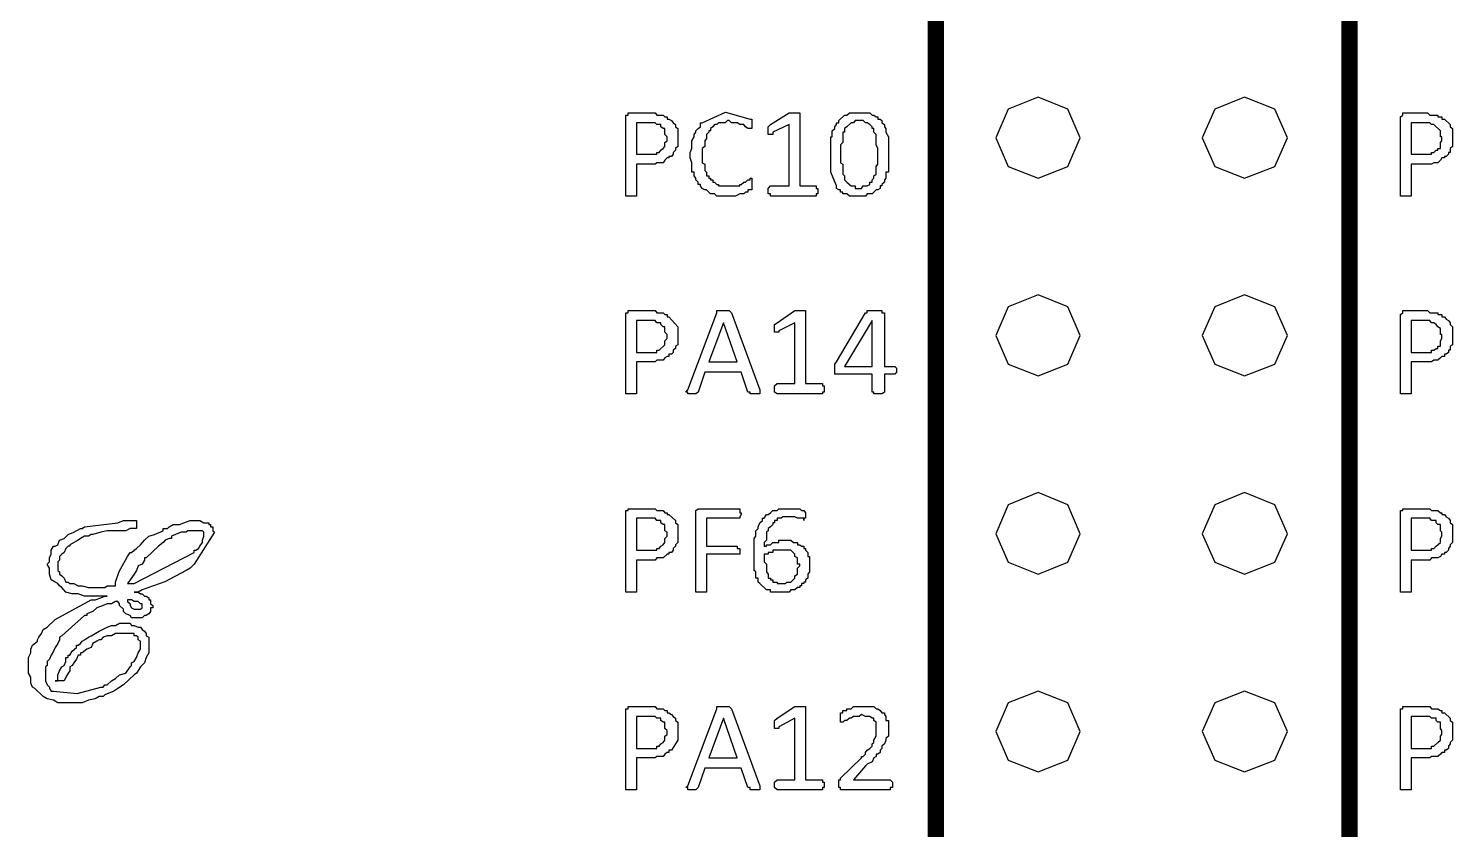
# Model space of a CAD drawing. Extents: x 0.35 to 4.98, y 3.96 to 9.44.
# Drawn here: x 3.186 to 4.062, y 4.852 to 5.344 of the extents above; entities that cross this region are included whole.
import ezdxf

# ---------------------------------------------------------------- set-up
doc = ezdxf.new("R2010")
doc.units = 0
doc.layers.get('0').update_dxf_attribs({"linetype": 'CONTINUOUS'})

msp = doc.modelspace()

# ---------------------------------------------------------------- linework, layer by layer
at = {"color": 94, "const_width": 0.01017}
for points in [[(3.74457, 4.36746), (3.74457, 7.40457)], [(3.99908, 4.36746), (3.99908, 7.40457)]]:
    msp.add_lwpolyline(points, dxfattribs=at)
at = {"color": 22, "const_width": 0.08893}
for points in [[(3.80806, 5.27729), (3.80806, 5.27729)], [(3.9356, 5.27729), (3.9356, 5.27729)], [(3.80806, 5.15582), (3.80806, 5.15582)], [(3.9356, 5.15582), (3.9356, 5.15582)], [(3.80806, 5.03429), (3.80806, 5.03429)], [(3.9356, 5.03429), (3.9356, 5.03429)], [(3.80806, 4.91233), (3.80806, 4.91233)], [(3.9356, 4.91233), (3.9356, 4.91233)]]:
    msp.add_lwpolyline(points, dxfattribs=at)
at = {"color": 146}
for points in [[(3.83344, 5.27681), (3.82585, 5.29449), (3.80746, 5.30171), (3.78901, 5.29449), (3.78147, 5.27681), (3.78901, 5.25922), (3.80746, 5.25196), (3.82585, 5.25922), (3.83344, 5.27681)], [(3.96094, 5.27681), (3.95313, 5.29449), (3.93446, 5.30171), (3.91618, 5.29449), (3.90847, 5.27681), (3.91618, 5.25922), (3.93446, 5.25196), (3.95313, 5.25922), (3.96094, 5.27681)], [(3.83344, 5.15533), (3.82585, 5.17296), (3.80746, 5.18018), (3.78901, 5.17296), (3.78147, 5.15533), (3.78901, 5.13769), (3.80746, 5.13043), (3.82585, 5.13769), (3.83344, 5.15533)], [(3.96094, 5.15533), (3.95313, 5.17296), (3.93446, 5.18018), (3.91618, 5.17296), (3.90847, 5.15533), (3.91618, 5.13769), (3.93446, 5.13043), (3.95313, 5.13769), (3.96094, 5.15533)], [(3.83344, 5.03331), (3.82585, 5.05122), (3.80746, 5.05871), (3.78901, 5.05122), (3.78147, 5.03331), (3.78901, 5.0159), (3.80746, 5.00846), (3.82585, 5.0159), (3.83344, 5.03331)], [(3.96094, 5.03331), (3.95313, 5.05122), (3.93446, 5.05871), (3.91618, 5.05122), (3.90847, 5.03331), (3.91618, 5.0159), (3.93446, 5.00846), (3.95313, 5.0159), (3.96094, 5.03331)], [(3.83344, 4.91183), (3.82585, 4.92947), (3.80746, 4.93668), (3.78901, 4.92947), (3.78147, 4.91183), (3.78901, 4.89421), (3.80746, 4.88693), (3.82585, 4.89421), (3.83344, 4.91183)], [(3.96094, 4.91183), (3.95313, 4.92947), (3.93446, 4.93668), (3.91618, 4.92947), (3.90847, 4.91183), (3.91618, 4.89421), (3.93446, 4.88693), (3.95313, 4.89421), (3.96094, 4.91183)]]:
    msp.add_lwpolyline(points, dxfattribs=at)
at = {"color": 94}
for points in [[(3.58594, 5.27729), (3.58594, 5.27154), (3.58442, 5.27013), (3.58442, 5.26915), (3.58296, 5.26774), (3.58296, 5.26676), (3.58192, 5.26535), (3.58046, 5.26535), (3.58046, 5.26438), (3.57943, 5.26438), (3.57796, 5.26297), (3.57693, 5.2615), (3.57292, 5.2615), (3.57194, 5.26053), (3.56044, 5.26053), (3.56044, 5.24094), (3.55393, 5.24094), (3.55393, 5.29069), (3.55544, 5.29069), (3.55544, 5.29215), (3.57194, 5.29215), (3.57292, 5.29069), (3.57693, 5.29069), (3.57796, 5.28976), (3.57943, 5.28976), (3.57943, 5.28831), (3.58046, 5.28831), (3.58192, 5.28733), (3.58296, 5.28592), (3.58442, 5.28494), (3.58442, 5.28353), (3.58594, 5.28256), (3.58594, 5.27729)], [(3.71544, 5.26676), (3.71544, 5.25575), (3.71392, 5.25575), (3.71392, 5.25196), (3.71294, 5.25097), (3.71294, 5.24957), (3.71143, 5.2481), (3.71143, 5.24718), (3.71044, 5.24718), (3.71044, 5.24571), (3.70893, 5.24479), (3.70796, 5.24479), (3.70546, 5.24235), (3.70242, 5.24235), (3.70144, 5.24094), (3.69146, 5.24094), (3.68994, 5.24235), (3.68744, 5.24235), (3.68744, 5.24333), (3.68593, 5.24333), (3.68593, 5.24479), (3.68494, 5.24479), (3.68343, 5.24571), (3.68343, 5.24718), (3.67996, 5.25575), (3.67996, 5.27729), (3.68093, 5.27729), (3.68093, 5.28114), (3.68246, 5.28256), (3.68246, 5.28353), (3.68343, 5.28494), (3.68343, 5.28592), (3.68494, 5.28592), (3.68494, 5.28733), (3.68842, 5.29069), (3.68994, 5.29069), (3.69146, 5.2921), (3.70394, 5.2921), (3.70546, 5.29069), (3.70643, 5.29069), (3.70796, 5.28971), (3.70893, 5.28971), (3.70893, 5.28831), (3.71044, 5.28831), (3.71143, 5.28733), (3.71143, 5.28592), (3.71294, 5.28494), (3.71294, 5.28353), (3.71392, 5.28256), (3.71392, 5.28017), (3.71544, 5.27729), (3.71544, 5.26676)], [(4.06244, 5.27636), (4.06244, 5.27154), (4.06099, 5.27013), (4.06099, 5.26774), (4.05994, 5.26774), (4.05994, 5.26676), (4.05843, 5.26535), (4.05746, 5.26535), (4.05746, 5.26438), (4.05593, 5.26438), (4.05496, 5.26297), (4.05344, 5.2615), (4.05094, 5.2615), (4.04947, 5.26053), (4.03694, 5.26053), (4.03694, 5.24094), (4.03043, 5.24094), (4.03043, 5.28971), (4.03196, 5.29069), (4.03196, 5.29215), (4.04699, 5.29215), (4.04844, 5.29069), (4.05344, 5.29069), (4.05344, 5.28971), (4.05593, 5.28971), (4.05593, 5.28831), (4.05746, 5.28831), (4.06099, 5.28494), (4.06099, 5.28353), (4.06244, 5.28256), (4.06244, 5.27636)], [(3.57943, 5.27636), (3.57943, 5.27729), (3.57796, 5.27875), (3.57796, 5.28256), (3.57693, 5.28256), (3.57547, 5.28353), (3.57547, 5.28494), (3.57292, 5.28494), (3.57194, 5.28592), (3.56044, 5.28592), (3.56044, 5.26676), (3.57292, 5.26676), (3.57292, 5.26774), (3.57443, 5.26774), (3.57547, 5.26915), (3.57693, 5.27013), (3.57796, 5.27154), (3.57796, 5.27399), (3.57943, 5.2749), (3.57943, 5.27636)], [(3.70893, 5.26676), (3.70893, 5.27013), (3.70796, 5.27251), (3.70796, 5.27875), (3.70643, 5.28017), (3.70643, 5.28256), (3.70546, 5.28256), (3.70546, 5.28353), (3.70394, 5.28494), (3.70242, 5.28592), (3.70144, 5.28592), (3.69993, 5.28733), (3.69493, 5.28733), (3.69396, 5.28592), (3.69243, 5.28592), (3.68994, 5.28353), (3.68842, 5.28256), (3.68842, 5.28017), (3.68744, 5.28017), (3.68744, 5.27399), (3.68593, 5.27251), (3.68593, 5.2615), (3.68744, 5.26053), (3.68744, 5.25433), (3.68842, 5.25336), (3.68842, 5.25097), (3.68994, 5.24957), (3.69243, 5.24718), (3.69493, 5.24718), (3.69493, 5.24571), (3.69894, 5.24571), (3.69993, 5.24718), (3.70242, 5.24718), (3.70394, 5.2481), (3.70394, 5.24957), (3.70546, 5.24957), (3.70546, 5.25097), (3.70643, 5.25196), (3.70643, 5.25336), (3.70796, 5.25433), (3.70796, 5.25911), (3.70893, 5.26053), (3.70893, 5.26676)], [(4.05593, 5.27636), (4.05593, 5.27729), (4.05496, 5.27729), (4.05496, 5.28114), (4.05094, 5.28494), (4.04947, 5.28494), (4.04844, 5.28592), (4.03694, 5.28592), (4.03694, 5.26676), (4.04947, 5.26676), (4.04947, 5.26774), (4.05094, 5.26774), (4.05246, 5.26915), (4.05344, 5.26915), (4.05344, 5.27013), (4.05496, 5.27013), (4.05496, 5.27399), (4.05593, 5.2749), (4.05593, 5.27636)], [(3.58594, 5.15582), (3.58594, 5.14958), (3.58442, 5.1486), (3.58442, 5.14719), (3.58296, 5.14621), (3.58296, 5.14481), (3.58192, 5.14382), (3.58046, 5.14382), (3.58046, 5.14242), (3.57943, 5.14242), (3.57796, 5.14144), (3.57693, 5.14003), (3.57292, 5.14003), (3.57194, 5.13906), (3.56044, 5.13906), (3.56044, 5.11947), (3.55393, 5.11947), (3.55393, 5.16922), (3.55544, 5.16922), (3.55544, 5.17063), (3.57194, 5.17063), (3.57292, 5.16922), (3.57693, 5.16922), (3.57796, 5.16824), (3.57943, 5.16824), (3.57943, 5.16678), (3.58046, 5.16678), (3.58594, 5.16058), (3.58594, 5.15582)], [(3.63644, 5.12185), (3.63644, 5.11947), (3.63043, 5.11947), (3.63043, 5.12039), (3.62896, 5.12039), (3.62494, 5.13281), (3.60243, 5.13281), (3.59842, 5.12039), (3.59694, 5.11947), (3.59196, 5.11947), (3.59196, 5.12039), (3.59093, 5.12039), (3.59196, 5.12185), (3.60992, 5.16922), (3.60992, 5.17063), (3.61746, 5.17063), (3.61892, 5.16922), (3.63644, 5.12185)], [(3.72043, 5.13379), (3.72043, 5.13281), (3.71946, 5.1314), (3.71294, 5.1314), (3.71294, 5.12039), (3.71143, 5.11947), (3.70643, 5.11947), (3.70643, 5.12039), (3.70546, 5.12039), (3.70546, 5.1314), (3.68246, 5.1314), (3.68246, 5.13764), (3.68343, 5.13906), (3.70144, 5.16922), (3.70242, 5.16922), (3.70242, 5.17063), (3.71143, 5.17063), (3.71143, 5.16922), (3.71294, 5.16922), (3.71294, 5.13618), (3.71946, 5.13618), (3.72043, 5.13519), (3.72043, 5.13379)], [(4.06244, 5.15483), (4.06244, 5.14958), (4.06099, 5.1486), (4.06099, 5.14621), (4.05994, 5.14621), (4.05994, 5.14481), (4.05843, 5.14382), (4.05746, 5.14382), (4.05746, 5.14242), (4.05593, 5.14242), (4.05496, 5.14144), (4.05344, 5.14003), (4.05094, 5.14003), (4.04947, 5.13906), (4.03694, 5.13906), (4.03694, 5.11947), (4.03043, 5.11947), (4.03043, 5.16824), (4.03196, 5.16922), (4.03196, 5.17063), (4.04699, 5.17063), (4.04844, 5.16922), (4.05344, 5.16922), (4.05344, 5.16824), (4.05593, 5.16824), (4.05593, 5.16678), (4.05746, 5.16678), (4.05843, 5.16536), (4.05994, 5.16439), (4.06099, 5.16297), (4.06099, 5.162), (4.06244, 5.16058), (4.06244, 5.15483)], [(3.57943, 5.15483), (3.57943, 5.15582), (3.57796, 5.15722), (3.57796, 5.16058), (3.57693, 5.16058), (3.57547, 5.162), (3.57547, 5.16297), (3.57292, 5.16297), (3.57194, 5.16439), (3.56044, 5.16439), (3.56044, 5.14481), (3.57292, 5.14481), (3.57292, 5.14621), (3.57443, 5.14621), (3.57796, 5.14958), (3.57796, 5.15196), (3.57943, 5.15343), (3.57943, 5.15483)], [(3.61393, 5.16297), (3.60493, 5.13906), (3.62244, 5.13906)], [(3.70546, 5.16439), (3.68842, 5.13618), (3.70546, 5.13618)], [(4.05593, 5.15483), (4.05593, 5.15582), (4.05496, 5.15582), (4.05496, 5.15961), (4.05344, 5.16058), (4.05246, 5.162), (4.05094, 5.16297), (4.04947, 5.16297), (4.04844, 5.16439), (4.03694, 5.16439), (4.03694, 5.14481), (4.04947, 5.14481), (4.04947, 5.14621), (4.05094, 5.14621), (4.05246, 5.14719), (4.05344, 5.14719), (4.05344, 5.1486), (4.05496, 5.1486), (4.05496, 5.15196), (4.05593, 5.15343), (4.05593, 5.15483)], [(3.58594, 5.03429), (3.58594, 5.02806), (3.58442, 5.02664), (3.58442, 5.02567), (3.58296, 5.02425), (3.58296, 5.02328), (3.58192, 5.02186), (3.58046, 5.02186), (3.58046, 5.02089), (3.57943, 5.02089), (3.57693, 5.0185), (3.57292, 5.0185), (3.57194, 5.01708), (3.56044, 5.01708), (3.56044, 4.99744), (3.55393, 4.99744), (3.55393, 5.04769), (3.55544, 5.04769), (3.55544, 5.04861), (3.57194, 5.04861), (3.57292, 5.04769), (3.57693, 5.04769), (3.57796, 5.04622), (3.57943, 5.04622), (3.57943, 5.04531), (3.58046, 5.04531), (3.58442, 5.04144), (3.58442, 5.04004), (3.58594, 5.03906), (3.58594, 5.03429)], [(3.66694, 5.01471), (3.66694, 5.00988), (3.66596, 5.00846), (3.66596, 5.00608), (3.66444, 5.0051), (3.66444, 5.00369), (3.66347, 5.00369), (3.66347, 5.00271), (3.66194, 5.00271), (3.66194, 5.00131), (3.66092, 5.00131), (3.66092, 5.00032), (3.65944, 5.00032), (3.65793, 4.99886), (3.65543, 4.99886), (3.65446, 4.99744), (3.64296, 4.99744), (3.64296, 4.99886), (3.64046, 4.99886), (3.63644, 5.00271), (3.63542, 5.00369), (3.63542, 5.00608), (3.63396, 5.00608), (3.63396, 5.00988), (3.63292, 5.01085), (3.63292, 5.03049), (3.63396, 5.0319), (3.63396, 5.03526), (3.63542, 5.03668), (3.63542, 5.03765), (3.63644, 5.04004), (3.63797, 5.04144), (3.63797, 5.04292), (3.63894, 5.04292), (3.64046, 5.04531), (3.64144, 5.04531), (3.64296, 5.04622), (3.64442, 5.04769), (3.64692, 5.04769), (3.64794, 5.04861), (3.66092, 5.04861), (3.66194, 5.04769), (3.66347, 5.04769), (3.66444, 5.04622), (3.66444, 5.04292), (3.66347, 5.04292), (3.66347, 5.04144), (3.66347, 5.04292), (3.65944, 5.04292), (3.65793, 5.04383), (3.65044, 5.04383), (3.64947, 5.04292), (3.64692, 5.04292), (3.64692, 5.04144), (3.64546, 5.04144), (3.64546, 5.04004), (3.64442, 5.04004), (3.64442, 5.03906), (3.64296, 5.03765), (3.64144, 5.03668), (3.64144, 5.03526), (3.64046, 5.03429), (3.64046, 5.02951), (3.63894, 5.02806), (3.63894, 5.02567), (3.64046, 5.02567), (3.64046, 5.02664), (3.64296, 5.02664), (3.64442, 5.02806), (3.64794, 5.02806), (3.64794, 5.02951), (3.65543, 5.02951), (3.65696, 5.02806), (3.65944, 5.02806), (3.65944, 5.02664), (3.66092, 5.02664), (3.66194, 5.02567), (3.66347, 5.02567), (3.66347, 5.02425), (3.66444, 5.02425), (3.66444, 5.02328), (3.66596, 5.02186), (3.66596, 5.01947), (3.66694, 5.01947), (3.66694, 5.01471)], [(4.06244, 5.03429), (4.06244, 5.02806), (4.06099, 5.02664), (4.06099, 5.02567), (4.05994, 5.02425), (4.05994, 5.02328), (4.05843, 5.02186), (4.05746, 5.02186), (4.05746, 5.02089), (4.05593, 5.02089), (4.05496, 5.01947), (4.05344, 5.0185), (4.04947, 5.0185), (4.04844, 5.01708), (4.03694, 5.01708), (4.03694, 4.99744), (4.03043, 4.99744), (4.03043, 5.04769), (4.03196, 5.04769), (4.03196, 5.04861), (4.04844, 5.04861), (4.04947, 5.04769), (4.05344, 5.04769), (4.05496, 5.04622), (4.05593, 5.04622), (4.05593, 5.04531), (4.05746, 5.04531), (4.05843, 5.04383), (4.05994, 5.04292), (4.06099, 5.04144), (4.06099, 5.04004), (4.06244, 5.03906), (4.06244, 5.03429)], [(3.23492, 4.99507), (3.22092, 4.99507), (3.21696, 4.99647), (3.21343, 4.99647), (3.20942, 4.99744), (3.20692, 5.00032), (3.20546, 5.00131), (3.20443, 5.00271), (3.20296, 5.00369), (3.20047, 5.0051), (3.19943, 5.00846), (3.19943, 5.01226), (3.19792, 5.01471), (3.19943, 5.01611), (3.19943, 5.0185), (3.20047, 5.02089), (3.20047, 5.02328), (3.20193, 5.02567), (3.20296, 5.02567), (3.20443, 5.02664), (3.20546, 5.02951), (3.20844, 5.03049), (3.21094, 5.03288), (3.21446, 5.03429), (3.21843, 5.03668), (3.21946, 5.03668), (3.22092, 5.03765), (3.24143, 5.04004), (3.24496, 5.04144), (3.25293, 5.04144), (3.25293, 5.03668), (3.24897, 5.03668), (3.24642, 5.03526), (3.23492, 5.03526), (3.23096, 5.03429), (3.22597, 5.03288), (3.22493, 5.03288), (3.22342, 5.0319), (3.22092, 5.0319), (3.21843, 5.03049), (3.21696, 5.02951), (3.21197, 5.02664), (3.21197, 5.02567), (3.21094, 5.02567), (3.20942, 5.02425), (3.20844, 5.02186), (3.20692, 5.02089), (3.20546, 5.01947), (3.20546, 5.01708), (3.20443, 5.01611), (3.20443, 5.01085), (3.20546, 5.00988), (3.20546, 5.00846), (3.20692, 5.00749), (3.20844, 5.00608), (3.20942, 5.00369), (3.21094, 5.00369), (3.21197, 5.00271), (3.21446, 5.00271), (3.21696, 5.00131), (3.21946, 5.00131), (3.22342, 5.00032), (3.23346, 5.00032), (3.23492, 5.00131), (3.23996, 5.00131), (3.23996, 5.00369), (3.24224, 5.01019), (3.24744, 5.01947), (3.24897, 5.02186), (3.24994, 5.02186), (3.25146, 5.02328), (3.25293, 5.02425), (3.25543, 5.02664), (3.25792, 5.02951), (3.26042, 5.0319), (3.26394, 5.03288), (3.26942, 5.03526), (3.26942, 5.03668), (3.27192, 5.03668), (3.27294, 5.03765), (3.27544, 5.03906), (3.27946, 5.03906), (3.28196, 5.04004), (3.28592, 5.04144), (3.29194, 5.04144), (3.29443, 5.04004), (3.29742, 5.04004), (3.29742, 5.03906), (3.29844, 5.03906), (3.29844, 5.03765), (3.29997, 5.03765), (3.29997, 5.03526), (3.30094, 5.03429), (3.28847, 5.01471), (3.28592, 5.01226), (3.28342, 5.01085), (3.2704, 5.00379), (3.25646, 4.99886), (3.25396, 4.99744), (3.25146, 4.99744), (3.25396, 4.99744), (3.25543, 4.99647), (3.25646, 4.99647), (3.25792, 4.99507), (3.25896, 4.99507), (3.26042, 4.99408), (3.26042, 4.99268), (3.26144, 4.99268), (3.26144, 4.99029), (3.26297, 4.98931), (3.26297, 4.9879), (3.26144, 4.9879), (3.26144, 4.98551), (3.26042, 4.98406), (3.25896, 4.98313), (3.25792, 4.98313), (3.25646, 4.98167), (3.24994, 4.98167), (3.24897, 4.98313), (3.24642, 4.98406), (3.24496, 4.98551), (3.24496, 4.98693), (3.24246, 4.98931), (3.24246, 4.99029), (3.24143, 4.99169), (3.23996, 4.99169), (3.23747, 4.99029), (3.23492, 4.99029), (3.23242, 4.98931), (3.22846, 4.9879), (3.22597, 4.98551), (3.22244, 4.98406), (3.22244, 4.98313), (3.22092, 4.98313), (3.20692, 4.97065), (3.20546, 4.96972), (3.20546, 4.96826), (3.20443, 4.96588), (3.20296, 4.96349), (3.20193, 4.9611), (3.20047, 4.95871), (3.19943, 4.95632), (3.19792, 4.95486), (3.19792, 4.95247), (3.19694, 4.95156), (3.19694, 4.94293), (3.19792, 4.94054), (3.19943, 4.93907), (3.19943, 4.93815), (3.20047, 4.93668), (3.20193, 4.93668), (3.21636, 4.93511), (3.23096, 4.93907), (3.23242, 4.93907), (3.23346, 4.94054), (3.23492, 4.94054), (3.23747, 4.94293), (3.23996, 4.94433), (3.24246, 4.94672), (3.24642, 4.94769), (3.24897, 4.95156), (3.24994, 4.95247), (3.24994, 4.95394), (3.25146, 4.95486), (3.25293, 4.95725), (3.25396, 4.96013), (3.25543, 4.96251), (3.25543, 4.96733), (3.25396, 4.96826), (3.25396, 4.96972), (3.25293, 4.97065), (3.25146, 4.97065), (3.25146, 4.97211), (3.23996, 4.97211), (3.23747, 4.97065), (3.23492, 4.97065), (3.23242, 4.96972), (3.23096, 4.96826), (3.22993, 4.96826), (3.22846, 4.96733), (3.22597, 4.96588), (3.22493, 4.96349), (3.22244, 4.96251), (3.21946, 4.96013), (3.21843, 4.96013), (3.21843, 4.95871), (3.21696, 4.95871), (3.21593, 4.95632), (3.21446, 4.95394), (3.21343, 4.95247), (3.21197, 4.95156), (3.21197, 4.94917), (3.21094, 4.94769), (3.20942, 4.94531), (3.20844, 4.94293), (3.20296, 4.94293), (3.20443, 4.94293), (3.20443, 4.94672), (3.20546, 4.94917), (3.20692, 4.95156), (3.20844, 4.95247), (3.20942, 4.95486), (3.20942, 4.95725), (3.21094, 4.95725), (3.21094, 4.95871), (3.21197, 4.95871), (3.21343, 4.9611), (3.21593, 4.96349), (3.21593, 4.96496), (3.21696, 4.96496), (3.21843, 4.96588), (3.21946, 4.96733), (3.22092, 4.96826), (3.22342, 4.96972), (3.22493, 4.97065), (3.22993, 4.97353), (3.23492, 4.97592), (3.23747, 4.97689), (3.23996, 4.97689), (3.24246, 4.97831), (3.24897, 4.97831), (3.24994, 4.97689), (3.25146, 4.97689), (3.25396, 4.97592), (3.25543, 4.97592), (3.25646, 4.9745), (3.25792, 4.97353), (3.25896, 4.97211), (3.25896, 4.97065), (3.26042, 4.96972), (3.26042, 4.96013), (3.25896, 4.95725), (3.25792, 4.95394), (3.25543, 4.95156), (3.25293, 4.94769), (3.25146, 4.94672), (3.24496, 4.94054), (3.24143, 4.93815), (3.23893, 4.93668), (3.23346, 4.93431), (3.23242, 4.93338), (3.22993, 4.93338), (3.22743, 4.93192), (3.22342, 4.93099), (3.21946, 4.92953), (3.20443, 4.92953), (3.20193, 4.93099), (3.19792, 4.93192), (3.19542, 4.93338), (3.19043, 4.93815), (3.18896, 4.93907), (3.18793, 4.94146), (3.18793, 4.94531), (3.18647, 4.94769), (3.18647, 4.95725), (3.18793, 4.96013), (3.18793, 4.96251), (3.18896, 4.96496), (3.19194, 4.96733), (3.19194, 4.96826), (3.19293, 4.96972), (3.19444, 4.97211), (3.19542, 4.9745), (3.19792, 4.97592), (3.20296, 4.98074), (3.22493, 4.99268), (3.22743, 4.99268), (3.23096, 4.99408), (3.23346, 4.99507)], [(3.57943, 5.03288), (3.57943, 5.03429), (3.57796, 5.03526), (3.57796, 5.03906), (3.57693, 5.03906), (3.57547, 5.04004), (3.57547, 5.04144), (3.57292, 5.04144), (3.57194, 5.04292), (3.56044, 5.04292), (3.56044, 5.02328), (3.57292, 5.02328), (3.57292, 5.02425), (3.57443, 5.02425), (3.57547, 5.02567), (3.57693, 5.02664), (3.57796, 5.02806), (3.57796, 5.03043), (3.57943, 5.0319), (3.57943, 5.03288)], [(4.05593, 5.03288), (4.05593, 5.03429), (4.05496, 5.03526), (4.05496, 5.03906), (4.05344, 5.03906), (4.05246, 5.04004), (4.05246, 5.04144), (4.04947, 5.04144), (4.04844, 5.04292), (4.03694, 5.04292), (4.03694, 5.02328), (4.04947, 5.02328), (4.04947, 5.02425), (4.05094, 5.02425), (4.05246, 5.02567), (4.05496, 5.02806), (4.05496, 5.03043), (4.05593, 5.0319), (4.05593, 5.03288)], [(3.24744, 5.00271), (3.25146, 5.00271), (3.28847, 5.02186), (3.28847, 5.02328), (3.28944, 5.02328), (3.29096, 5.02425), (3.29194, 5.02567), (3.29346, 5.02806), (3.29346, 5.02951), (3.29443, 5.0319), (3.29443, 5.03429), (3.29346, 5.03526), (3.28444, 5.03526), (3.28342, 5.03429), (3.28043, 5.03429), (3.27696, 5.03288), (3.27447, 5.0319), (3.27447, 5.03049), (3.27294, 5.03049), (3.27046, 5.02951), (3.26942, 5.02806), (3.26644, 5.02567), (3.25896, 5.0185), (3.25792, 5.0185), (3.25792, 5.01708), (3.25646, 5.01471), (3.25396, 5.01372), (3.25293, 5.01085), (3.25146, 5.00846), (3.24897, 5.0051), (3.24744, 5.00271)], [(3.66092, 5.01372), (3.66092, 5.01471), (3.65944, 5.01471), (3.65944, 5.0185), (3.65793, 5.01947), (3.65793, 5.02089), (3.65543, 5.02328), (3.64442, 5.02328), (3.64442, 5.02186), (3.64144, 5.02186), (3.64144, 5.02089), (3.63894, 5.02089), (3.63894, 5.01611), (3.64046, 5.01471), (3.64046, 5.00988), (3.64144, 5.00846), (3.64144, 5.00608), (3.64296, 5.00608), (3.64296, 5.0051), (3.64442, 5.0051), (3.64442, 5.00369), (3.64692, 5.00369), (3.64692, 5.00271), (3.65196, 5.00271), (3.65294, 5.00369), (3.65543, 5.00369), (3.65793, 5.00608), (3.65793, 5.00749), (3.65944, 5.00846), (3.65944, 5.01226), (3.66092, 5.01372)], [(3.24744, 4.99268), (3.24744, 4.99169), (3.24897, 4.99029), (3.24897, 4.98931), (3.24994, 4.9879), (3.25146, 4.98693), (3.25543, 4.98693), (3.25646, 4.9879), (3.25646, 4.99029), (3.25543, 4.99029), (3.25396, 4.99169), (3.25146, 4.99169), (3.24994, 4.99268), (3.24744, 4.99268)], [(3.58594, 4.91233), (3.58594, 4.90657), (3.58192, 4.90033), (3.58046, 4.90033), (3.58046, 4.89893), (3.57943, 4.89893), (3.57796, 4.89794), (3.57693, 4.89654), (3.57292, 4.89654), (3.57194, 4.89556), (3.56044, 4.89556), (3.56044, 4.87597), (3.55393, 4.87597), (3.55393, 4.92572), (3.55544, 4.92572), (3.55544, 4.92714), (3.57194, 4.92714), (3.57292, 4.92572), (3.57693, 4.92572), (3.57796, 4.92475), (3.57943, 4.92475), (3.57943, 4.92333), (3.58046, 4.92333), (3.58192, 4.92236), (3.58296, 4.92096), (3.58442, 4.91997), (3.58442, 4.91851), (3.58594, 4.91758), (3.58594, 4.91233)], [(3.63644, 4.87836), (3.63644, 4.87597), (3.63043, 4.87597), (3.63043, 4.87739), (3.62896, 4.87739), (3.62494, 4.88932), (3.60243, 4.88932), (3.59842, 4.87739), (3.59694, 4.87597), (3.59196, 4.87597), (3.59196, 4.87739), (3.59093, 4.87739), (3.59196, 4.87836), (3.60992, 4.92572), (3.60992, 4.92714), (3.61746, 4.92714), (3.61892, 4.92572), (3.63644, 4.87836)], [(4.06244, 4.91233), (4.06244, 4.90657), (4.06099, 4.90511), (4.06099, 4.90419), (4.05994, 4.90272), (4.05994, 4.90132), (4.05843, 4.90033), (4.05746, 4.90033), (4.05746, 4.89893), (4.05593, 4.89893), (4.05496, 4.89794), (4.05344, 4.89654), (4.04947, 4.89654), (4.04844, 4.89556), (4.03694, 4.89556), (4.03694, 4.87597), (4.03043, 4.87597), (4.03043, 4.92572), (4.03196, 4.92572), (4.03196, 4.92714), (4.04844, 4.92714), (4.04947, 4.92572), (4.05344, 4.92572), (4.05496, 4.92475), (4.05593, 4.92475), (4.05593, 4.92333), (4.05746, 4.92333), (4.06099, 4.91997), (4.06099, 4.91851), (4.06244, 4.91758), (4.06244, 4.91233)], [(3.57943, 4.91135), (3.57943, 4.91233), (3.57796, 4.91374), (3.57796, 4.91758), (3.57693, 4.91758), (3.57547, 4.91851), (3.57547, 4.91997), (3.57292, 4.91997), (3.57194, 4.92096), (3.56044, 4.92096), (3.56044, 4.90132), (3.57292, 4.90132), (3.57292, 4.90272), (3.57443, 4.90272), (3.57547, 4.90419), (3.57693, 4.90511), (3.57796, 4.90657), (3.57796, 4.90896), (3.57943, 4.90994), (3.57943, 4.91135)], [(3.61393, 4.91997), (3.60493, 4.89556), (3.62244, 4.89556)], [(4.05593, 4.91135), (4.05593, 4.91233), (4.05496, 4.91374), (4.05496, 4.91758), (4.05344, 4.91758), (4.05246, 4.91851), (4.05246, 4.91997), (4.04947, 4.91997), (4.04844, 4.92096), (4.03694, 4.92096), (4.03694, 4.90132), (4.04947, 4.90132), (4.04947, 4.90272), (4.05094, 4.90272), (4.05344, 4.90511), (4.05496, 4.90657), (4.05496, 4.90896), (4.05593, 4.90994), (4.05593, 4.91135)]]:
    msp.add_lwpolyline(points, close=True, dxfattribs=at)
for points in [[(3.63146, 5.2481), (3.63146, 5.24479), (3.62896, 5.24479), (3.62896, 5.24333), (3.62744, 5.24333), (3.62646, 5.2424), (3.62397, 5.2424), (3.62142, 5.24094), (3.60992, 5.24094), (3.60846, 5.2424), (3.60596, 5.2424), (3.60346, 5.24479), (3.60243, 5.24479), (3.60097, 5.24571), (3.59993, 5.24718), (3.59993, 5.2481), (3.59842, 5.2481), (3.59842, 5.24957), (3.59694, 5.25097), (3.59694, 5.25196), (3.59592, 5.25336), (3.59592, 5.25575), (3.59446, 5.25575), (3.59446, 5.2615), (3.59343, 5.26438), (3.59343, 5.26774), (3.59446, 5.27013), (3.59446, 5.2749), (3.59592, 5.27729), (3.59592, 5.27875), (3.59694, 5.28017), (3.59694, 5.28114), (3.59842, 5.28256), (3.59993, 5.28353), (3.59993, 5.28592), (3.60097, 5.28592), (3.61524, 5.29249), (3.63043, 5.28831), (3.63146, 5.28831), (3.63146, 5.28256), (3.62896, 5.28256), (3.62744, 5.28353), (3.62646, 5.28494), (3.62397, 5.28494), (3.62244, 5.28592), (3.61892, 5.28592), (3.61746, 5.28733), (3.61643, 5.28733), (3.61496, 5.28592), (3.61094, 5.28592), (3.60992, 5.28494), (3.60846, 5.28494), (3.60742, 5.28353), (3.60596, 5.28256), (3.60596, 5.28114), (3.60493, 5.28114), (3.60493, 5.28017), (3.60346, 5.27875), (3.60346, 5.27636), (3.60243, 5.2749), (3.60243, 5.27154), (3.60097, 5.27013), (3.60097, 5.2615), (3.60243, 5.26053), (3.60243, 5.25672), (3.60346, 5.25575), (3.60346, 5.25336), (3.60493, 5.25336), (3.60493, 5.25196), (3.60596, 5.25196), (3.60596, 5.25097), (3.60742, 5.25097), (3.60742, 5.24957), (3.60846, 5.24957), (3.60992, 5.2481), (3.61094, 5.2481), (3.61094, 5.24718), (3.62397, 5.24718), (3.62397, 5.2481), (3.62494, 5.2481), (3.62646, 5.24957), (3.62744, 5.24957), (3.62896, 5.25097), (3.63043, 5.25097), (3.63043, 5.25196), (3.63146, 5.25196), (3.63146, 5.2481)], [(3.67193, 5.24479), (3.67193, 5.2424), (3.67096, 5.2424), (3.67096, 5.24094), (3.64296, 5.24094), (3.64296, 5.2424), (3.64144, 5.2424), (3.64144, 5.24571), (3.64296, 5.24718), (3.65446, 5.24718), (3.65446, 5.28494), (3.64442, 5.28017), (3.64442, 5.27875), (3.64144, 5.27875), (3.64144, 5.28353), (3.64296, 5.28494), (3.65446, 5.29215), (3.66092, 5.29215), (3.66092, 5.24718), (3.67096, 5.24718), (3.67096, 5.24571), (3.67193, 5.24571), (3.67193, 5.24479)], [(3.67594, 5.12278), (3.67594, 5.12039), (3.67497, 5.12039), (3.67497, 5.11947), (3.64692, 5.11947), (3.64546, 5.12039), (3.64546, 5.12424), (3.64692, 5.12565), (3.65793, 5.12565), (3.65793, 5.16297), (3.64794, 5.15821), (3.64794, 5.15722), (3.64546, 5.15722), (3.64546, 5.162), (3.64692, 5.16297), (3.65793, 5.17063), (3.66444, 5.17063), (3.66444, 5.12565), (3.67497, 5.12565), (3.67497, 5.12424), (3.67594, 5.12424), (3.67594, 5.12278)], [(3.62494, 5.04531), (3.62397, 5.04383), (3.62397, 5.04292), (3.60346, 5.04292), (3.60346, 5.02567), (3.62244, 5.02567), (3.62244, 5.02425), (3.62397, 5.02425), (3.62397, 5.02089), (3.60346, 5.02089), (3.60346, 4.99744), (3.59694, 4.99744), (3.59694, 5.04769), (3.59842, 5.04861), (3.62397, 5.04861), (3.62397, 5.04622), (3.62494, 5.04622), (3.62494, 5.04531)], [(3.67594, 4.87978), (3.67594, 4.87739), (3.67497, 4.87739), (3.67497, 4.87597), (3.64692, 4.87597), (3.64546, 4.87739), (3.64546, 4.88075), (3.64692, 4.88217), (3.65793, 4.88217), (3.65793, 4.91997), (3.64794, 4.91471), (3.64794, 4.91374), (3.64546, 4.91374), (3.64546, 4.91851), (3.64692, 4.91997), (3.65793, 4.92714), (3.66444, 4.92714), (3.66444, 4.88217), (3.67497, 4.88217), (3.67497, 4.88075), (3.67594, 4.88075), (3.67594, 4.87978)], [(3.71793, 4.87978), (3.71793, 4.87739), (3.71642, 4.87739), (3.71642, 4.87597), (3.68593, 4.87597), (3.68593, 4.87739), (3.68494, 4.87739), (3.68494, 4.88217), (3.68593, 4.88217), (3.68593, 4.88314), (3.69894, 4.89556), (3.69894, 4.89654), (3.69993, 4.89654), (3.70144, 4.89794), (3.70144, 4.89893), (3.70242, 4.90033), (3.70394, 4.90132), (3.70546, 4.90272), (3.70546, 4.90419), (3.70643, 4.90511), (3.70643, 4.90657), (3.70796, 4.90896), (3.70796, 4.91758), (3.70643, 4.91851), (3.70643, 4.91997), (3.70546, 4.91997), (3.70394, 4.92096), (3.70144, 4.92096), (3.69894, 4.92236), (3.69743, 4.92096), (3.69396, 4.92096), (3.69243, 4.91997), (3.69146, 4.91997), (3.68994, 4.91851), (3.68842, 4.91851), (3.68744, 4.91758), (3.68593, 4.91758), (3.68593, 4.92333), (3.68744, 4.92333), (3.68744, 4.92475), (3.68994, 4.92475), (3.68994, 4.92572), (3.69243, 4.92572), (3.69396, 4.92714), (3.70643, 4.92714), (3.70796, 4.92572), (3.70893, 4.92572), (3.71044, 4.92475), (3.71143, 4.92333), (3.71294, 4.92333), (3.71294, 4.92236), (3.71392, 4.92096), (3.71392, 4.91851), (3.71544, 4.91851), (3.71544, 4.90896), (3.71392, 4.90756), (3.71392, 4.90657), (3.71294, 4.90419), (3.71143, 4.90272), (3.71143, 4.90132), (3.71044, 4.90033), (3.71044, 4.89893), (3.70893, 4.89794), (3.70796, 4.89794), (3.70796, 4.89654), (3.70643, 4.89556), (3.70546, 4.89318), (3.70242, 4.89176), (3.70144, 4.89079), (3.69396, 4.88217), (3.71642, 4.88217), (3.71793, 4.88075), (3.71793, 4.87978)]]:
    msp.add_lwpolyline(points, dxfattribs=at)

doc.saveas('drawing.dxf')
